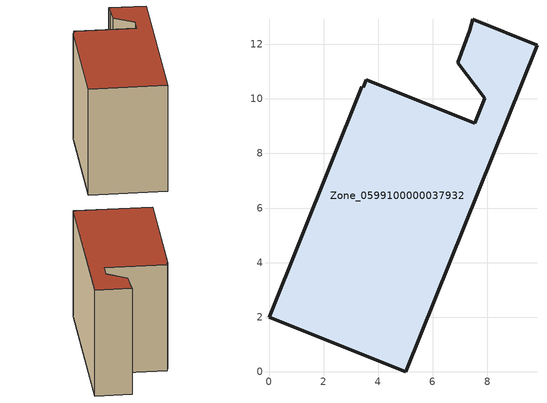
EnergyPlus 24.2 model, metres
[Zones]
Zone_0599100000037932
 floor ground (C_G): 3.56,10.7 7.54,9.11 7.91,10.03 6.92,11.32 7.36,12.52 7.46,12.92 9.82,11.97 5.01,0 0,2 3.4,10.45 3.45,10.43 z0.25
 wall outside (C_F): 5.01,0 9.82,11.97 7.46,12.92 7.36,12.52 6.92,11.32 7.91,10.03 7.54,9.11 3.56,10.7 3.45,10.43 3.4,10.45 0,2 5.01,0 z0.25:8.12
 roof outside (C_R): 7.54,9.11 3.56,10.7 3.45,10.43 3.4,10.45 0,2 5.01,0 9.82,11.97 7.46,12.92 7.36,12.52 6.92,11.32 7.91,10.03 z8.12
[BUILDING]
Pand.0599100000037932: North Axis=0; Terrain=City; Loads Convergence Tolerance Value=0.04; Temperature Convergence Tolerance Value=0.4; Solar Distribution=FullExterior; Maximum Number of Warmup Days=25; Minimum Number of Warmup Days=1
[Site:Location]
Rotterdam.The.Hague.AP_ZH_NLD Design_Conditions: Latitude=51.96; Longitude=4.45; Time Zone=1; Elevation=-4.5
[SITE:GROUNDTEMPERATURE:BUILDINGSURFACE]
18, 18, 18, 18, 18, 18, 18, 18, 18, 18, 18, 18
[MATERIAL] Thermal Absorptance=0.9; Solar Absorptance=0.7; Visible Absorptance=0.7
Name | Roughness | Thickness | Conductivity | Density | Specific Heat
G.TI.1975-1991 | MediumSmooth | 0.15 | 0.288461 | 540 | 1210
F.TI.1975-1991 | Rough | 0.3 | 0.230769 | 1920 | 840
R.TI.1975-1991 | MediumRough | 0.2 | 0.153846 | 1500 | 1000
[CONSTRUCTION]
C_G: G.TI.1975-1991
C_F: F.TI.1975-1991
C_R: R.TI.1975-1991
[ZONE]
Zone_0599100000037932: Type=1; Multiplier=1; Ceiling Height=Autocalculate; Volume=Autocalculate; Floor Area=autocalculate; Part of Total Floor Area=Yes
[ZONEINFILTRATION:DESIGNFLOWRATE]
Infil_Zone_0599100000037932: Zone or ZoneList or Space or SpaceList=Zone_0599100000037932; Schedule=AlwaysOn; Design Flow Rate Calculation Method=Flow/Area; Flow Rate per Floor Area=0.003; Constant Term Coefficient=1; Temperature Term Coefficient=0; Velocity Term Coefficient=0; Velocity Squared Term Coefficient=0
[HVACTEMPLATE:ZONE:IDEALLOADSAIRSYSTEM]
Zone_0599100000037932: Maximum Heating Supply Air Temperature=50; Minimum Cooling Supply Air Temperature=13; Maximum Heating Supply Air Humidity Ratio=0.0156; Minimum Cooling Supply Air Humidity Ratio=0.0077; Heating Limit=NoLimit; Cooling Limit=NoLimit; Dehumidification Control Type=ConstantSensibleHeatRatio; Cooling Sensible Heat Ratio=0.7; Dehumidification Setpoint=60; Humidification Control Type=None; Humidification Setpoint=30; Outdoor Air Method=None; Outdoor Air Flow Rate per Person=0.00944; Outdoor Air Flow Rate per Zone Floor Area=0; Outdoor Air Flow Rate per Zone=0; Demand Controlled Ventilation Type=None; Outdoor Air Economizer Type=NoEconomizer; Heat Recovery Type=None; Sensible Heat Recovery Effectiveness=0.7; Latent Heat Recovery Effectiveness=0.65
[ZONECONTROL:THERMOSTAT]
ThermostatControl_Zone_0599100000037932: Zone or ZoneList=Zone_0599100000037932; Control Type Schedule=DualSetpointControlType; Control 1=Thermostat_Zone_0599100000037932; Temperature Difference Between Cutout And Setpoint=0
[THERMOSTATSETPOINT:DUALSETPOINT]
Thermostat_Zone_0599100000037932: Heating Setpoint Temperature Schedule=HeatingSetpoint_Zone_0599100000037932; Cooling Setpoint Temperature Schedule=CoolingSetpoint_Zone_0599100000037932
[SCHEDULE:COMPACT]
HeatingSetpoint_Zone_0599100000037932: Through: 12/31, For: AllDays, Until: 24:00, 21
CoolingSetpoint_Zone_0599100000037932: Through: 12/31, For: AllDays, Until: 24:00, 24
DualSetpointControlType: Through: 12/31, For: AllDays, Until: 24:00, 4
AlwaysOn: Through: 12/31, For: AllDays, Until: 24:00, 1
